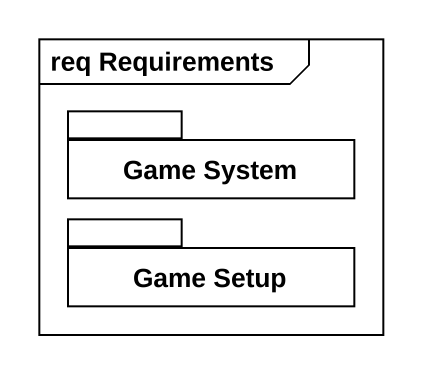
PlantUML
@startuml
mainframe req Requirements
package "Game System" as Game_System {
}
package "Game Setup" as Game_Setup {
}
@enduml
